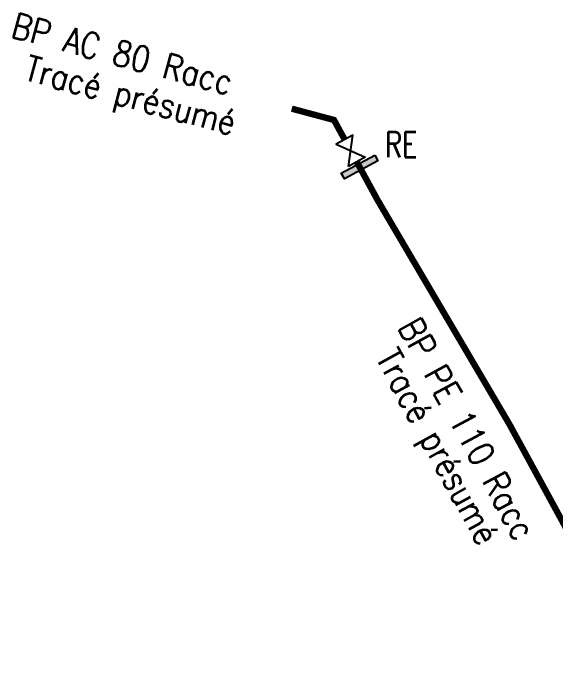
# Model space of a CAD drawing. Header units: millimetres. Extents: x 183997 to 185000, y 127999 to 129007.
# Drawn here: x 184115.69 to 184137.05, y 128570.73 to 128596.76 of the extents above; entities that cross this region are included whole.
import ezdxf
from ezdxf.enums import TextEntityAlignment as Align

# ---------------------------------------------------------------- set-up
doc = ezdxf.new("R2010")
doc.units = ezdxf.units.MM
doc.linetypes.add('L_RAC_AP', pattern=[3.5, 2, -1.5])
doc.linetypes.add('L_RAC_PE', pattern=[3.5, 2, -1.5])
doc.layers.get('0').update_dxf_attribs({"linetype": 'CONTINUOUS'})
for name, color, linetype in [('L_170', 7, 'CONTINUOUS'), ('L_300', 7, 'CONTINUOUS'), ('L_340', 7, 'CONTINUOUS')]:
    doc.layers.add(name, color=color, linetype=linetype)
doc.styles.get("Standard").update_dxf_attribs({"font": 'romans.shx', "width": 0.85})

# ---------------------------------------------------------------- blocks, each defined once
blk = doc.blocks.new('L_300_09')
at = {"color": 0, "linetype": 'Continuous', "flags": 128}
blk.add_lwpolyline([(0.5, -0.375), (-0.5, 0.375), (-0.5, -0.375), (0.5, 0.375), (0.5, -0.375)], dxfattribs=at)
at = {"color": 0, "linetype": 'Continuous', "width": 0.75}
blk.add_attdef('NUM', text='', height=1, dxfattribs=at).set_placement((0, 1.691), align=Align.MIDDLE_CENTER)
at = {"color": 0, "linetype": 'Continuous', "width": 0.75, "flags": 3}
for tag, p in [('DEF_LEG', (0, -5)), ('DEF_COUP', (0, -7.5)), ('DEF_TYPE', (0, -10))]:
    blk.add_attdef(tag, text='', height=1.2, dxfattribs=at).set_placement(p, align=Align.MIDDLE)
blk = doc.blocks.new('L_340_20')
at = {"linetype": 'Continuous'}
blk.add_hatch(color=0, dxfattribs=at).paths.add_polyline_path([(0.125, 0.75), (-0.125, 0.75), (-0.125, -0.75), (0.125, -0.75)])
at = {"color": 0, "linetype": 'Continuous'}
blk.add_lwpolyline([(-0.125, 0.75), (0.125, 0.75), (0.125, -0.75), (-0.125, -0.75)], close=True, dxfattribs=at)
at = {"color": 0, "linetype": 'Continuous', "width": 0.75}
for tag, height, flags, p in [('RE', 1, 8, (0, 2.189)), ('DEF_LEG', 1.2, 3, (0, -5)), ('DEF_COUP', 1.2, 3, (0, -7.5)), ('DEF_TYPE', 1.2, 3, (0, -10))]:
    blk.add_attdef(tag, text='', height=height, dxfattribs=dict(at, flags=flags)).set_placement(p, align=Align.MIDDLE)

msp = doc.modelspace()

# ---------------------------------------------------------------- linework, layer by layer
at = {"layer": 'L_170', "linetype": 'L_RAC_AP', "const_width": 0.25, "flags": 128}
msp.add_lwpolyline([(184128.736, 128591.778), (184128.316, 128592.55), (184126.654, 128592.995)], dxfattribs=at)
at = {"layer": 'L_170', "linetype": 'L_RAC_PE', "ltscale": 0.5, "const_width": 0.25}
msp.add_lwpolyline([(184151.325, 128572.297), (184150.875, 128572.329), (184142.168, 128571.005), (184140.668, 128570.856), (184140.27, 128571.296), (184135.226, 128580.555), (184130.032, 128589.395), (184129.324, 128590.697), (184129.213, 128590.9)], dxfattribs=at)

# ---------------------------------------------------------------- block references
at = {"layer": 'L_300', "rotation": 298.5363089582845}
msp.add_blockref('L_300_09', (184128.974, 128591.339), dxfattribs=at)
at = {"layer": 'L_340'}
ref = msp.add_blockref('L_340_20', (184129.324, 128590.697), dxfattribs=dict(at, rotation=298.5363089586822))
ref.add_attrib('RE', 'RE', dxfattribs={"layer": '0', "color": 0, "linetype": 'Continuous', "height": 1, "width": 0.75}).set_placement((184130.964, 128591.588), align=Align.MIDDLE)

# ---------------------------------------------------------------- texts
at = {"layer": 'L_170', "linetype": 'Continuous', "width": 0.85}
for s, rotation, p in [('BP AC 80 Racc', 345.0247, (184115.545, 128595.829)), ('Tracé présumé', 345.0247, (184116.058, 128594.143)), ('BP PE 110 Racc', 298.581, (184130.807, 128584.398)), ('Tracé présumé', 298.581, (184129.926, 128583.187))]:
    msp.add_text(s, height=1, rotation=rotation, dxfattribs=at).set_placement(p)

doc.saveas('drawing.dxf')
